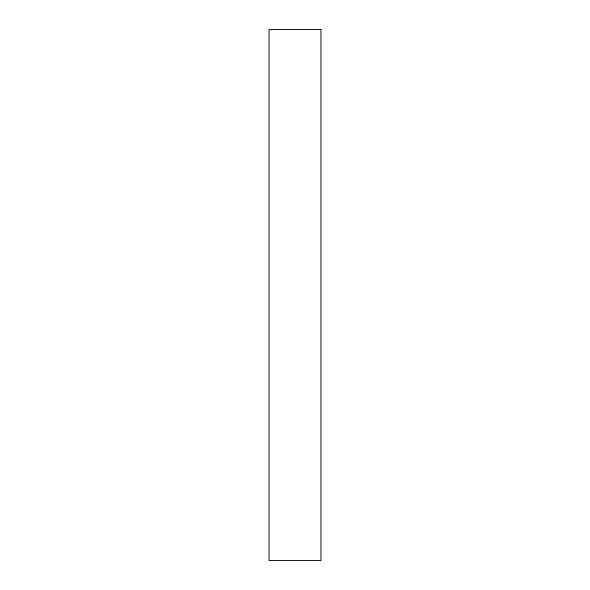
<?xml version="1.0" encoding="UTF-8"?>
<svg xmlns="http://www.w3.org/2000/svg" width="590" height="590" viewBox="0 0 590 590"><rect width="100%" height="100%" fill="white"/><g stroke="black" fill="none" stroke-linecap="round" stroke-linejoin="round"><path stroke-width="0.89" d="M320.945 29.5L269.055 29.5L269.055 560.5L320.945 560.5L320.945 29.5"/></g></svg>
